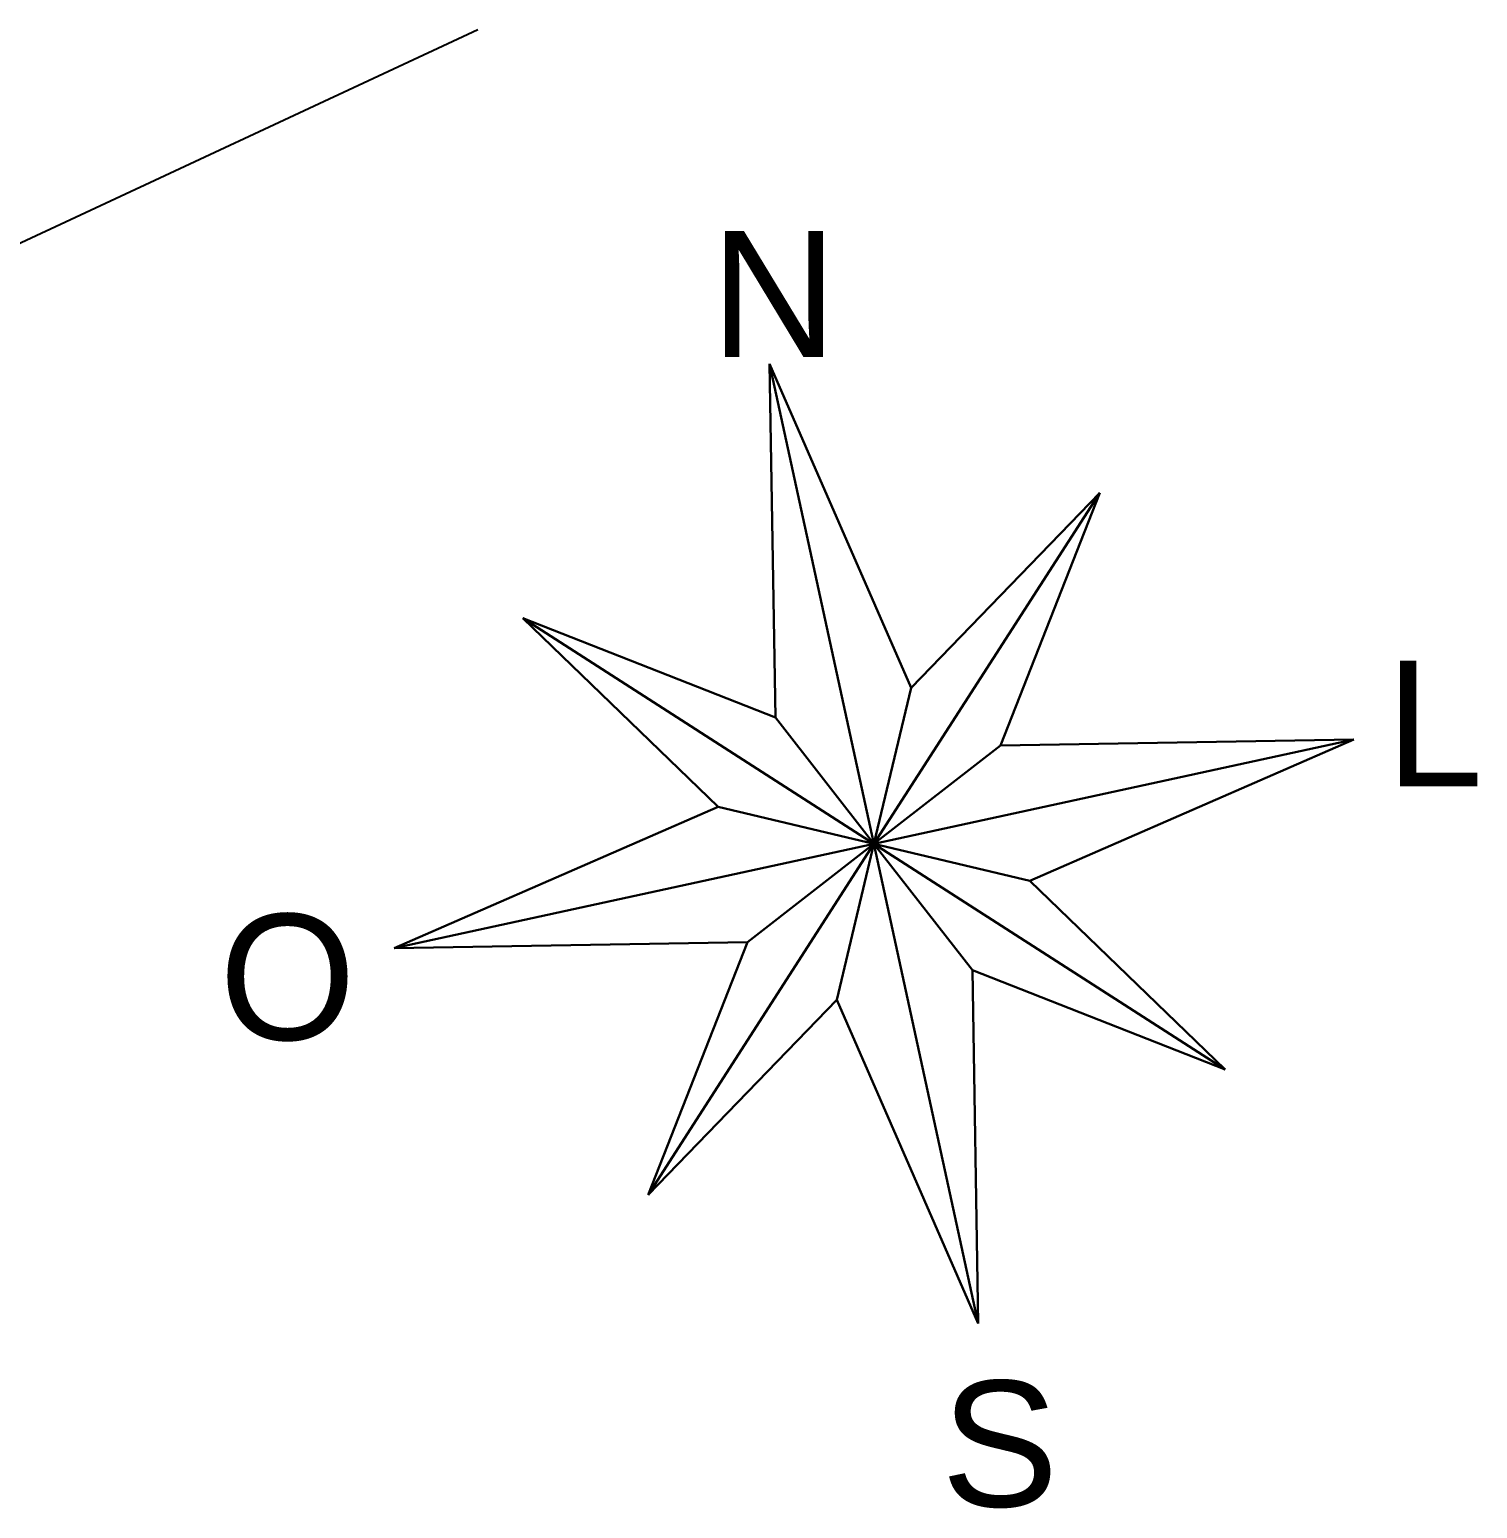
# Model space of a CAD drawing. Header units: millimetres. Extents: x 3006 to 6000, y 1661 to 3774.
# Drawn here: x 5423 to 6000, y 3010 to 3599 of the extents above; entities that cross this region are included whole.
import ezdxf
from ezdxf.enums import TextEntityAlignment as Align

# ---------------------------------------------------------------- set-up
doc = ezdxf.new("R2010")
doc.units = ezdxf.units.MM
doc.header["$LTSCALE"] = 10
doc.layers.add('.30', color=50, linetype='Continuous', lineweight=30)
doc.layers.add('.40', color=20, linetype='Continuous', lineweight=40)
doc.styles.get("Standard").update_dxf_attribs({"font": 'arial.ttf'})

msp = doc.modelspace()

# ---------------------------------------------------------------- linework, layer by layer
at = {"layer": '.30'}
for p, q in [((5717.946, 3465.979), (5720.3, 3325.154)), ((5774.282, 3336.892), (5717.946, 3465.979)), ((5801.099, 3083.564), (5717.946, 3465.979)), ((5849.457, 3414.684), (5759.522, 3274.771)), ((5849.457, 3414.684), (5774.282, 3336.892)), ((5809.905, 3313.994), (5849.457, 3414.684)), ((5720.3, 3325.154), (5619.61, 3364.706)), ((5619.61, 3364.706), (5697.402, 3289.531)), ((5619.61, 3364.706), (5759.522, 3274.771)), ((5774.282, 3336.892), (5759.522, 3274.771)), ((5759.522, 3274.771), (5720.3, 3325.154)), ((5568.315, 3233.195), (5950.73, 3316.348)), ((5759.522, 3274.771), (5809.905, 3313.994)), ((5950.73, 3316.348), (5809.905, 3313.994)), ((5821.643, 3260.011), (5950.73, 3316.348)), ((5697.402, 3289.531), (5568.315, 3233.195)), ((5697.402, 3289.531), (5759.522, 3274.771)), ((5669.588, 3134.858), (5759.522, 3274.771)), ((5759.522, 3274.771), (5709.14, 3235.549)), ((5744.762, 3212.651), (5759.522, 3274.771)), ((5821.643, 3260.011), (5759.522, 3274.771)), ((5759.522, 3274.771), (5798.745, 3224.389)), ((5759.522, 3274.771), (5899.435, 3184.837)), ((5899.435, 3184.837), (5821.643, 3260.011)), ((5709.14, 3235.549), (5568.315, 3233.195)), ((5669.588, 3134.858), (5709.14, 3235.549)), ((5798.745, 3224.389), (5899.435, 3184.837)), ((5801.099, 3083.564), (5798.745, 3224.389)), ((5669.588, 3134.858), (5744.762, 3212.651)), ((5744.762, 3212.651), (5801.099, 3083.564))]:
    msp.add_line(p, q, dxfattribs=at)
msp.add_line((5256.557, 3438.259), (5601.698, 3599.236))

# ---------------------------------------------------------------- texts
at = {"layer": '.40'}
for s, p in [('L', (5982.767, 3322.709)), ('O', (5525.898, 3221.697)), ('S', (5809.632, 3035.709))]:
    msp.add_text(s, height=50.165, dxfattribs=at).set_placement(p, align=Align.MIDDLE_CENTER)
at = {"layer": '.40', "insert": (5694.374, 3518.985), "char_height": 50.165, "attachment_point": 1}
msp.add_mtext_dynamic_manual_height_columns('N', width=81.20531, gutter_width=250.825, heights=[0], dxfattribs=at)

doc.saveas('drawing.dxf')
